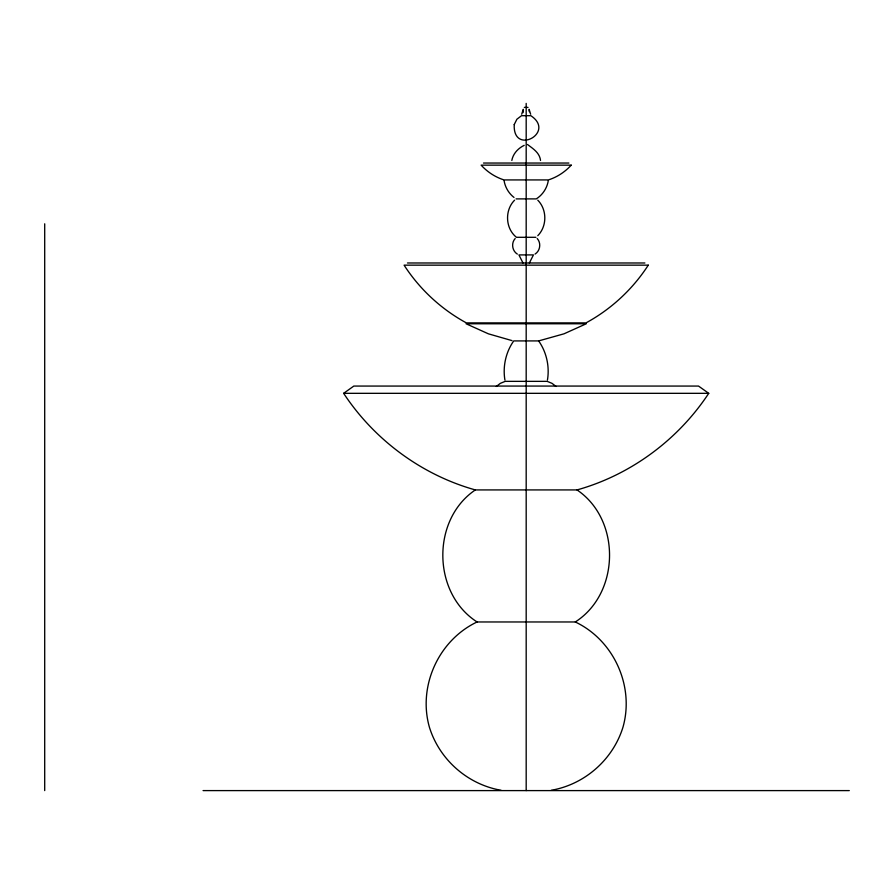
<?xml version="1.0" encoding="UTF-8"?>
<svg xmlns="http://www.w3.org/2000/svg" width="894" height="894" viewBox="0 0 894 894"><rect width="100%" height="100%" fill="white"/><g stroke="black" fill="none" stroke-linecap="round" stroke-linejoin="round"><path stroke-width="1.34" d="M523.281 109.895L523.124 112.61M521.705 114.231L523.258 109.325M547.441 380.062C549.732 366.551 546.558 352.124 538.635 340.916L513.726 340.916C505.803 352.124 502.629 366.551 504.92 380.062M548.29 180.61C547.117 188.042 542.669 194.881 536.288 198.893L516.073 198.893M511.826 160.451C513.067 153.612 518.14 148.292 524.208 145.342M529.36 262.981L533.45 254.913L518.911 254.913L523.001 262.981M708.73 393.326C678.133 439.792 630.661 474.938 577.021 489.923L475.34 489.923C421.711 474.938 374.24 439.792 343.642 393.326L353.834 386.063L698.527 386.063L708.73 393.326L343.642 393.326M515.168 238.53C511.022 243.023 512.117 250.901 517.335 254.086M514.586 200.178C504.585 210.202 505.3 228.439 516.453 237.301L535.908 237.301M537.786 235.692C547.15 226.204 547.15 209.665 537.786 200.178M535.025 254.086C540.244 250.901 541.351 243.023 537.205 238.53M496.293 386.465L500.361 383.347L505.188 381.358L547.184 381.358L552.011 383.347L556.068 386.465M475.34 489.923C431.199 519.727 432.227 593.27 477.083 621.967L575.289 621.967C613.843 640.227 634.673 686.29 622.939 727.303C612.882 759.71 584.698 784.474 551.274 790.274M575.289 621.967C620.145 593.27 621.174 519.727 577.021 489.923M477.083 621.967C438.529 640.227 417.688 686.29 429.433 727.303C439.479 759.71 467.663 784.474 501.087 790.274M538.635 340.916L563.991 333.82L586.274 323.773L466.087 323.773L488.381 333.82L512.05 340.625M524.331 107.392L528.03 107.392M483.486 163.043L568.875 163.043M407.474 262.981L644.887 262.981M203.061 790.598L849.3 790.598M514.005 197.451C508.731 193.339 505.121 187.215 504.082 180.61M527.46 144.47C532.947 148.639 539.652 152.695 540.535 160.451M529.114 109.325L530.656 114.231M529.092 109.895L529.293 111.705M526.186 103.402L526.186 790.598M44.7 223.802L44.7 790.598M514.24 124.557C512.675 156.126 556.314 132.636 530.835 115.695L521.526 115.695L516.888 119.237L514.24 124.557M648.273 265.16C632.74 289.209 611.15 309.223 586.006 322.89L466.366 322.89C441.223 309.223 419.621 289.209 404.088 265.16L648.273 265.16M571.221 165.155C565.042 171.95 557.118 177.157 548.357 179.929L504.015 179.929C495.254 177.157 487.319 171.95 481.151 165.155L571.221 165.155"/></g></svg>
